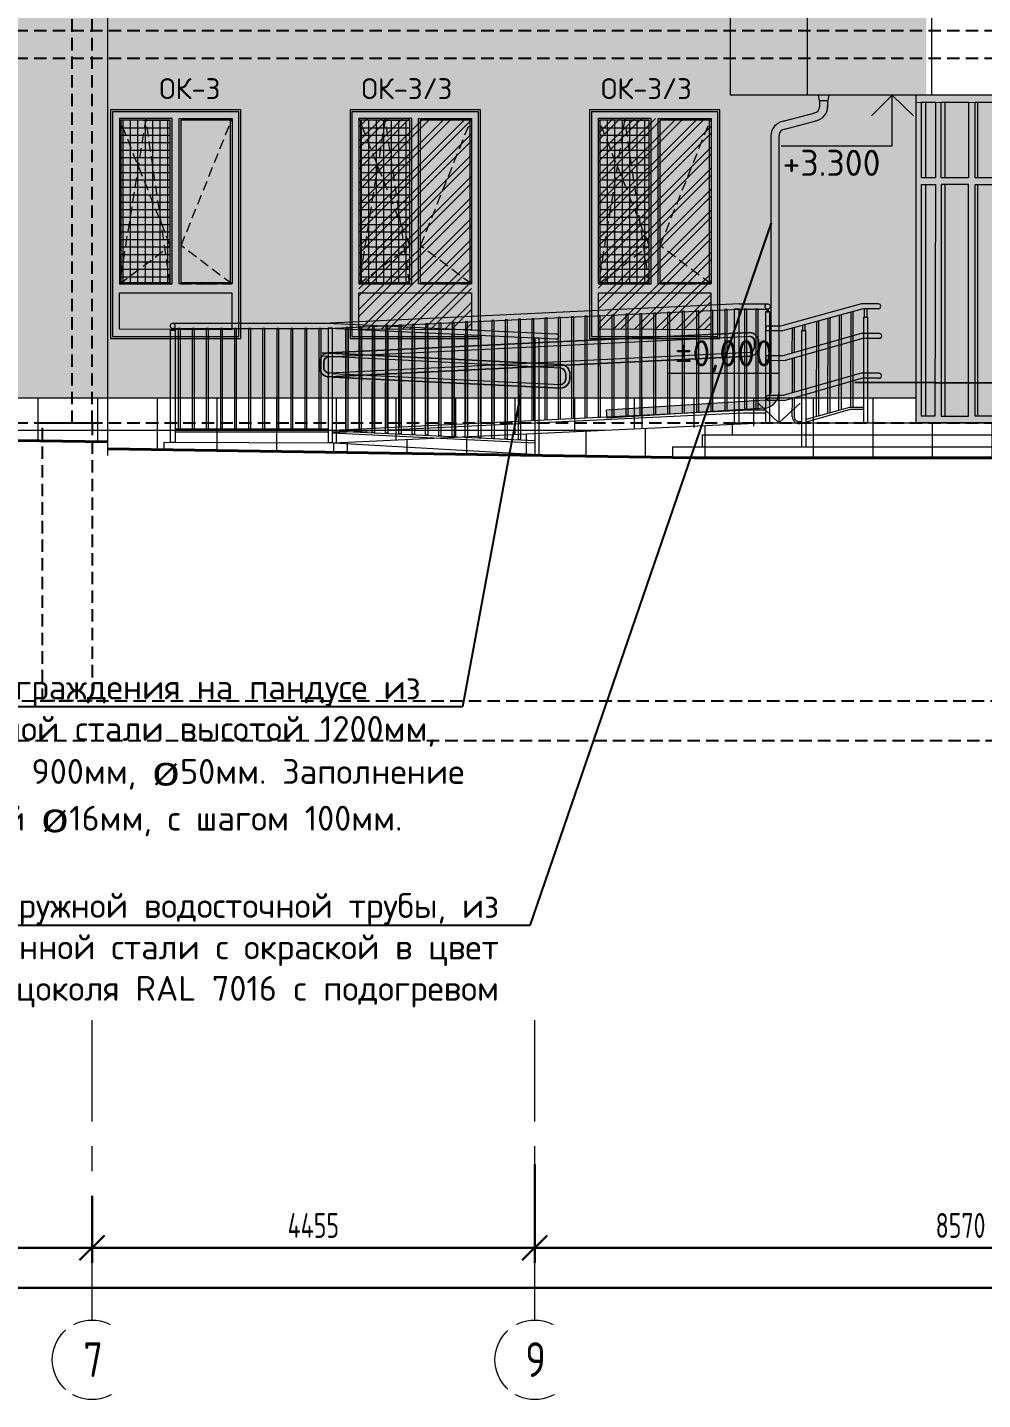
# Model space of a CAD drawing. Header units: millimetres. Extents: x -136099598 to 9192475, y 0 to 779331.
# Drawn here: x -329462 to -319851, y 278721 to 292534 of the extents above; entities that cross this region are included whole.
import ezdxf
from ezdxf import colors
from ezdxf.entities.mleader import LeaderData, LeaderLine
from ezdxf.math import Vec2, Vec3

# ---------------------------------------------------------------- set-up
doc = ezdxf.new("R2010")
doc.units = ezdxf.units.MM
doc.header["$MEASUREMENT"] = 0
for name, pattern in [('01_base$0$DASHED2', [0.375, 0.25, -0.125]), ('ADSK_Штриховая_ш2 п1', [3, 2, -1]), ('CENTER', [2, 1.25, -0.25, 0.25, -0.25])]:
    doc.linetypes.add(name, pattern=pattern)
doc.layers.get('0').update_dxf_attribs({"color": 250, "lineweight": 9})
doc.layers.get('Defpoints').update_dxf_attribs({"color": 8})
for name, color, linetype, lineweight, true_color in [('!!!_Фасад_RAL7016', 7, 'Continuous', 0, 0x383e42), ('!_Окно_00_Штрих_Стекло', 7, 'Continuous', 0, 0x737373), ('!_Фасад_Штрих_Син', 7, 'Continuous', 5, 0x86d5d5), ('RAL 000 80 00', 7, 'Continuous', 0, 0xb9b8b6), ('RAL 7016', 7, 'Continuous', 0, 0x383e42), ('RAL 90 10', 7, 'Continuous', 0, 0xf1ece1)]:
    doc.layers.add(name, color=color, linetype=linetype, lineweight=lineweight, true_color=true_color)
for name, color, linetype, lineweight in [('!_Цоколь', 7, 'Continuous', 0), ('АР-Выноски', 5, 'Continuous', 5), ('АР_Оси', 193, 'Continuous', 9), ('АР_Оси размеры', 164, 'Continuous', 9), ('АР_тонкая линия', 250, 'Continuous', 0), ('Водосточная система_Ном._пера__120', 7, 'Continuous', 5), ('Конструктив - Крыльца', 107, 'Continuous', 15), ('Подвал', 250, 'ADSK_Штриховая_ш2 п1', 30), ('СТЕНЫ кирпич ЛИДЕР', 250, 'Continuous', 15), ('Фасад_тонкие', 7, 'Continuous', 5), ('фасады', 7, 'Continuous', 9)]:
    doc.layers.add(name, color=color, linetype=linetype, lineweight=lineweight)
for name, color, linetype in [('PDF _0', 7, 'Continuous'), ('PDF _PDF _0', 7, 'Continuous'), ('PDF _Текст', 7, 'Continuous')]:
    doc.layers.add(name, color=color, linetype=linetype)
doc.styles.add('ICOCPEUR', font='isocpeur.ttf')
doc.styles.add('PDF ISOCPEUR', font='isocpeur.ttf')
doc.styles.add('ГОСТ 2.304', font='isocpeur.ttf', dxfattribs={"width": 0.7})
doc.dimstyles.new('СПДС', dxfattribs={"dimscale": 100, "dimtxt": 2.5, "dimasz": 2.5, "dimexe": 1.5, "dimexo": 0, "dimgap": 1, "dimtad": 1, "dimdec": 0, "dimrnd": 1, "dimtxsty": 'ГОСТ 2.304', "dimblk": 'OBLIQUE', "dimcen": 2.5, "dimdle": 1.5, "dimadec": 0, "dimazin": 2, "dimtfac": 0.75, "dimtdec": 0, "dimtmove": 1, "dimatfit": 3, "dimfxl": 1, "dimtolj": 1, "dimarcsym": 1})
pattern_1 = [(90, (541247.05, -120), (-600, 1e-13), []), (180, (541247.05, -120), (-2e-13, -600), [])]

# ---------------------------------------------------------------- blocks, each defined once
blk = doc.blocks.new('_Oblique')
at = {"color": 0, "linetype": 'ByBlock', "lineweight": -2}
blk.add_line((-0.5, -0.5), (0.5, 0.5), dxfattribs=at)
blk = doc.blocks.new('*D315')
at = {"layer": 'Defpoints', "color": 0, "ltscale": 100, "transparency": 16777216}
for p in [(-329577, 54971), (-325622, 54670), (-325622, 54147)]:
    blk.add_point(p, dxfattribs=at)
at = {"layer": 'АР_Оси размеры', "color": 0, "lineweight": -2, "ltscale": 100, "transparency": 16777216}
for p, q in [((-329577, 54971), (-329577, 53997)), ((-325622, 54670), (-325622, 53997)), ((-329727, 54147), (-325472, 54147))]:
    blk.add_line(p, q, dxfattribs=at)
at = {"layer": 'АР_Оси размеры', "color": 0, "lineweight": -2, "ltscale": 100, "transparency": 16777216, "xscale": 250, "yscale": 250, "zscale": 250, "rotation": 180}
blk.add_blockref('_Oblique', (-329577, 54147), dxfattribs=at)
at = {"layer": 'АР_Оси размеры', "color": 0, "lineweight": -2, "ltscale": 100, "transparency": 16777216, "xscale": 250, "yscale": 250, "zscale": 250}
blk.add_blockref('_Oblique', (-325622, 54147), dxfattribs=at)
at = {"layer": 'АР_Оси размеры', "color": 0, "ltscale": 100, "transparency": 16777216, "insert": (-327600, 54372), "char_height": 250, "attachment_point": 5, "style": 'ГОСТ 2.304'}
blk.add_mtext('\\A1;3955', dxfattribs=at)
blk = doc.blocks.new('*D316')
at = {"layer": 'Defpoints', "color": 0, "ltscale": 100, "transparency": 16777216}
for p in [(-321167, 54989), (-325622, 54670), (-321167, 54147)]:
    blk.add_point(p, dxfattribs=at)
at = {"layer": 'АР_Оси размеры', "color": 0, "lineweight": -2, "ltscale": 100, "transparency": 16777216}
for p, q in [((-321167, 54989), (-321167, 53997)), ((-325622, 54670), (-325622, 53997)), ((-325772, 54147), (-321017, 54147))]:
    blk.add_line(p, q, dxfattribs=at)
at = {"layer": 'АР_Оси размеры', "color": 0, "lineweight": -2, "ltscale": 100, "transparency": 16777216, "xscale": 250, "yscale": 250, "zscale": 250, "rotation": 180}
blk.add_blockref('_Oblique', (-325622, 54147), dxfattribs=at)
at = {"layer": 'АР_Оси размеры', "color": 0, "lineweight": -2, "ltscale": 100, "transparency": 16777216, "xscale": 250, "yscale": 250, "zscale": 250}
blk.add_blockref('_Oblique', (-321167, 54147), dxfattribs=at)
at = {"layer": 'АР_Оси размеры', "color": 0, "ltscale": 100, "transparency": 16777216, "insert": (-323395, 54372), "char_height": 250, "attachment_point": 5, "style": 'ГОСТ 2.304'}
blk.add_mtext('\\A1;4455', dxfattribs=at)
blk = doc.blocks.new('*D317')
at = {"layer": 'Defpoints', "color": 0, "ltscale": 100, "transparency": 16777216}
for p in [(-321167, 54989), (-312597, 54989), (-312597, 54147)]:
    blk.add_point(p, dxfattribs=at)
at = {"layer": 'АР_Оси размеры', "color": 0, "lineweight": -2, "ltscale": 100, "transparency": 16777216}
for p, q in [((-321167, 54989), (-321167, 53997)), ((-312597, 54989), (-312597, 53997)), ((-321317, 54147), (-312447, 54147))]:
    blk.add_line(p, q, dxfattribs=at)
at = {"layer": 'АР_Оси размеры', "color": 0, "lineweight": -2, "ltscale": 100, "transparency": 16777216, "xscale": 250, "yscale": 250, "zscale": 250, "rotation": 180}
blk.add_blockref('_Oblique', (-321167, 54147), dxfattribs=at)
at = {"layer": 'АР_Оси размеры', "color": 0, "lineweight": -2, "ltscale": 100, "transparency": 16777216, "xscale": 250, "yscale": 250, "zscale": 250}
blk.add_blockref('_Oblique', (-312597, 54147), dxfattribs=at)
at = {"layer": 'АР_Оси размеры', "color": 0, "ltscale": 100, "transparency": 16777216, "insert": (-316882, 54372), "char_height": 250, "attachment_point": 5, "style": 'ГОСТ 2.304'}
blk.add_mtext('\\A1;8570', dxfattribs=at)
blk = doc.blocks.new('*D324')
at = {"layer": 'Defpoints', "color": 0, "ltscale": 100, "transparency": 16777216}
for p in [(-278327, 53745), (-346742, 53419), (-278327, 53419)]:
    blk.add_point(p, dxfattribs=at)
at = {"layer": 'АР_Оси размеры', "color": 0, "lineweight": -2, "ltscale": 100, "transparency": 16777216}
for p, q in [((-346742, 53419), (-346742, 53895)), ((-278327, 53419), (-278327, 53895)), ((-346892, 53745), (-278177, 53745))]:
    blk.add_line(p, q, dxfattribs=at)
at = {"layer": 'АР_Оси размеры', "color": 0, "lineweight": -2, "ltscale": 100, "transparency": 16777216, "xscale": 250, "yscale": 250, "zscale": 250, "rotation": 180}
blk.add_blockref('_Oblique', (-346742, 53745), dxfattribs=at)
at = {"layer": 'АР_Оси размеры', "color": 0, "lineweight": -2, "ltscale": 100, "transparency": 16777216, "xscale": 250, "yscale": 250, "zscale": 250}
blk.add_blockref('_Oblique', (-278327, 53745), dxfattribs=at)
at = {"layer": 'АР_Оси размеры', "color": 0, "ltscale": 100, "transparency": 16777216, "insert": (-312535, 53970), "char_height": 250, "attachment_point": 5, "style": 'ГОСТ 2.304'}
blk.add_mtext('\\A1;68415', dxfattribs=at)
blk = doc.blocks.new('A$C291afce0')
at = {"layer": 'PDF _0', "lineweight": 0}
blk.add_lwpolyline([(-6792, 578), (6807, 578), (6807, -622), (-6792, -622)], close=True, dxfattribs=at)
blk.add_lwpolyline([(-6792, -622), (-6792, 578)], dxfattribs=at)
blk = doc.blocks.new('A$Cb9b29b39')
at = {"layer": '!_Окно_00_Штрих_Стекло'}
h = blk.add_hatch(color=256, dxfattribs=at)
h.dxf.hatch_style = 1
h.set_gradient(color1=(70, 92, 124), color2=(219, 225, 235), name='CURVED')
h.paths.add_polyline_path([(105, 2196), (601, 2196), (601, 564), (105, 564)])
h.paths.add_polyline_path([(1208, 2196), (707, 2195), (707, 563), (1208, 564)])
h.paths.add_polyline_path([(90, 460), (1222, 458), (1221, 89), (90, 91)])
at = {"layer": 'PDF _PDF _0', "lineweight": 0, "true_color": 0x636466}
h = blk.add_hatch(dxfattribs=at)
h.set_pattern_fill('ANSI37', color=251, scale=600, angle=135)
h.paths.add_polyline_path([(601, 564), (601, 2197), (105, 2196), (105, 563)])
at = {"layer": 'RAL 7016'}
h = blk.add_hatch(color=256, dxfattribs=at)
h.dxf.hatch_style = 1
h.paths.add_polyline_path([(1312, 2301), (0, 2301), (0, 0), (1312, 0)])
h.paths.add_polyline_path([(707, 2196), (1207, 2196), (1208, 564), (707, 563)], flags=16)
h.paths.add_polyline_path([(601, 2196), (601, 564), (105, 564), (105, 2196)], flags=16)
h.paths.add_polyline_path([(1222, 458), (1222, 89), (90, 91), (90, 460)], flags=16)
at = {"layer": 'PDF _0', "linetype": 'ADSK_Штриховая_ш2 п1', "lineweight": 0, "ltscale": 50}
for points in [[(601, 548), (355, 2213), (89, 548), (601, 935), (89, 2213)], [(711, 548), (969, 548), (1223, 548), (711, 935), (1223, 2213)]]:
    blk.add_lwpolyline(points, dxfattribs=at)
at = {"layer": 'PDF _PDF _0', "lineweight": 0}
for points in [[(0, 0), (1312, 0), (1312, 2301), (0, 2301)], [(20, 18), (1292, 18), (1292, 2281), (20, 2281)], [(89, 548), (621, 548), (621, 2213), (89, 2213)], [(1223, 548), (691, 548), (691, 2213), (1223, 2213)], [(105, 563), (601, 564), (601, 2197), (105, 2196)], [(707, 563), (1208, 564), (1208, 2197), (707, 2196)], [(1222, 88), (90, 92), (90, 459), (1222, 459)]]:
    blk.add_lwpolyline(points, close=True, dxfattribs=at)
at = {"layer": 'PDF _Текст', "lineweight": 0, "insert": (490, 2409), "char_height": 210, "attachment_point": 7, "style": 'PDF ISOCPEUR'}
blk.add_mtext('ОК-3', dxfattribs=at)
blk = doc.blocks.new('A$C26549499')
at = {"layer": '!_Окно_00_Штрих_Стекло'}
h = blk.add_hatch(color=256, dxfattribs=at)
h.dxf.hatch_style = 1
h.set_gradient(color1=(70, 92, 124), color2=(219, 225, 235), name='CURVED')
h.paths.add_polyline_path([(9772, 67), (9780, 3228), (103, 3228), (98, 67)])
at = {"layer": 'RAL 7016', "ltscale": 100, "transparency": 33554687}
h = blk.add_hatch(color=256, dxfattribs=at)
h.dxf.hatch_style = 1
h.paths.add_polyline_path([(0, 3300), (9871, 3300), (9871, 0), (0, 0)])
h.paths.add_polyline_path([(96, 3226), (98, 68), (9773, 68), (9771, 3226)], flags=16)
h = blk.add_hatch(color=256, dxfattribs=at)
h.dxf.hatch_style = 1
h.paths.add_polyline_path([(294, 59), (294, 3228), (194, 3228), (194, 59)])
h = blk.add_hatch(color=256, dxfattribs=at)
h.dxf.hatch_style = 1
h.paths.add_polyline_path([(622, 58), (622, 3228), (529, 3228), (529, 58)])
h = blk.add_hatch(color=256, dxfattribs=at)
h.dxf.hatch_style = 1
h.paths.add_polyline_path([(9818, 2467), (53, 2468), (53, 2398), (9818, 2398)])
at = {"ltscale": 150}
blk.add_lwpolyline([(-2, 3228), (9871, 3225), (9871, 3300), (-4, 3300)], close=True, dxfattribs=at)
at = {"layer": 'PDF _0', "lineweight": 0}
for points in [[(0, 0), (0, 3225)], [(98, 2468), (98, 3225)], [(294, 2468), (294, 3227)], [(622, 2468), (622, 3225)], [(98, 68), (98, 2398)], [(294, 68), (294, 2398)], [(622, 68), (622, 2398)], [(9871, 0), (0, 0)]]:
    blk.add_lwpolyline(points, dxfattribs=at)
for points in [[(53, 3227), (194, 3227), (194, 2468), (53, 2468)], [(254, 3227), (529, 3227), (529, 2468), (254, 2468)], [(595, 3227), (1120, 3227), (1120, 2468), (595, 2468)], [(53, 2398), (194, 2398), (190, 68), (53, 68)], [(529, 2398), (254, 2398), (254, 68), (529, 68)], [(595, 2398), (1120, 2398), (1120, 68), (595, 68)]]:
    blk.add_lwpolyline(points, close=True, dxfattribs=at)
at = {"layer": 'PDF _0', "color": 251, "lineweight": 0, "true_color": 0x626366, "transparency": 33554559}
blk.add_solid([(2605, 0), (2605, 0), (0, 0)], dxfattribs=at)
blk = doc.blocks.new('A$C0f0e8ce5')
at = {"ltscale": 150}
blk.add_line((0, 1169), (41, 1169), dxfattribs=at)
for centre, radius, start, end in [((-24, 303), 69.5, 181.6301, 290.3445), ((-22, 306), 53.3, 183.6362, 294.9608)]:
    blk.add_arc(centre, radius, start, end, dxfattribs=at)
at = {"layer": 'PDF _0', "lineweight": 0}
for p, q in [((633, 1302), (633, 1389)), ((655, 1389), (655, 1302)), ((11, 1169), (11, 1221)), ((33, 1228), (33, 1169))]:
    blk.add_line(p, q, dxfattribs=at)
for points in [[(773, 1389), (618, 1389), (-194, 1166), (-341, 1166)], [(772, 1438), (601, 1438), (-212, 1215), (-338, 1215)], [(149, 302), (153, 1259)], [(170, 1264), (170, 308)], [(264, 336), (268, 1293)], [(285, 1298), (285, 342)], [(376, 365), (380, 1323)], [(397, 1327), (397, 371)], [(496, 398), (500, 1356)], [(516, 1360), (516, 404)], [(667, 240), (667, 1302), (623, 1302), (623, 240)], [(782, 1139), (600, 1139), (-188, 916), (-341, 915)], [(-94, 942), (-93, 1192)], [(-76, 1197), (-76, 947)], [(0, 1169), (0, 0), (44, 0), (41, 1169)], [(782, 1090), (615, 1090), (-165, 867), (-341, 866)], [(-93, 540), (-93, 887)], [(-76, 892), (-76, 545)], [(781, 739), (599, 739), (-190, 515), (-340, 514)], [(781, 690), (614, 690), (-167, 466), (-340, 465)], [(-183, 466), (-183, 466)], [(-94, 301), (-93, 486)], [(-76, 491), (-76, 302)], [(623, 395), (481, 395), (44, 274)], [(623, 373), (489, 373), (44, 248)]]:
    blk.add_lwpolyline(points, dxfattribs=at)
for centre, start, end in [((772, 1414), 270.0009, 89.9991), ((-338, 1191), 90.0009, 269.9991), ((782, 1115), 270.0009, 89.9991), ((-338, 891), 90.0009, 269.9991), ((781, 714), 270.0009, 89.9991), ((-338, 490), 90.0009, 269.9991)]:
    blk.add_arc(centre, 24.4, start, end, dxfattribs=at)
blk = doc.blocks.new('A$C4fb3ac88')
at = {"ltscale": 150}
blk.add_blockref('A$C0f0e8ce5', (-6085, 0), dxfattribs=at)
blk = doc.blocks.new('A$C777aa351')
at = {"ltscale": 150}
for p, q in [((1535, 2227), (1819, 2227)), ((1530, 2175), (1817, 2175)), ((-4177, 1980), (-2609, 1980)), ((-4169, 2032), (-2583, 2032)), ((1572, 1159), (1791, 1159)), ((1572, 1130), (1791, 1130)), ((-4146, 969), (-2606, 969)), ((-4146, 940), (-2606, 940))]:
    blk.add_line(p, q, dxfattribs=at)
for points in [[(1637, 1940), (-2600, 1735), (1637, 1940)], [(-263, 1617), (-2666, 1735), (-263, 1617), (-263, 1617)], [(1637, 1701), (-2596, 1492), (1637, 1701), (1637, 1701)], [(-269, 1379), (-2561, 1490), (-269, 1379)]]:
    blk.add_lwpolyline(points, close=True, dxfattribs=at)
for points in [[(-2600, 1695), (1644, 1902)], [(-263, 1581), (-2666, 1699)], [(1637, 1737), (-2592, 1530)], [(-2561, 1527), (-267, 1416)]]:
    blk.add_lwpolyline(points, dxfattribs=at)
blk.add_arc((-311, 1898), 25.8, 266.2509, 87.983, dxfattribs=at)
at = {"layer": 'PDF _0', "lineweight": 0}
for points in [[(1840, 1026), (1840, 2147), (1796, 2147), (1796, 1026)], [(1827, 2175), (1826, 2175), (1808, 2175), (1809, 2147), (1827, 2147)], [(-4190, 830), (-4190, 1961), (-4146, 1961), (-4146, 830)], [(-2561, 830), (-2561, 1981), (-2606, 1981), (-2606, 830)], [(-2561, 830), (-2561, 1981), (-2606, 1981), (-2606, 830)], [(-481, 710), (-481, 1882), (-525, 1882), (-525, 710)]]:
    blk.add_lwpolyline(points, close=True, dxfattribs=at)
for points in [[(-4190, 1925), (-4190, 1961), (-4177, 1961)], [(-4177, 1961), (-4177, 1981)], [(-4158, 1961), (-4158, 1982)], [(-4158, 1961), (-4146, 1961), (-4146, 1925)], [(-4190, 1926), (-4190, 1926)]]:
    blk.add_lwpolyline(points, dxfattribs=at)
blk.add_circle((1818, 2201), 26.1, dxfattribs=at)
blk.add_arc((-4169, 2006), 26.1, 293.1169, 251.3942, dxfattribs=at)
at = {"layer": 'Конструктив - Крыльца', "color": 18, "lineweight": 0, "true_color": 0x000000}
for points in [[(1535, 2227), (-2582, 2032)], [(-2609, 1980), (1523, 2175)], [(-668, 1048), (-668, 2073), (-690, 2072), (-690, 1047)], [(-534, 1054), (-534, 2079), (-556, 2078), (-556, 1053)], [(-401, 1061), (-401, 2085), (-423, 2084), (-423, 1060)], [(-267, 1067), (-267, 2091), (-289, 2090), (-290, 1066)], [(-134, 1074), (-134, 2097), (-156, 2096), (-156, 1073)], [(0, 1081), (0, 2104), (-22, 2103), (-22, 1079)], [(274, 1094), (274, 2116), (251, 2115), (251, 1093)], [(413, 1101), (413, 2123), (390, 2122), (391, 1100)], [(552, 1108), (552, 2128), (530, 2127), (530, 1107)], [(691, 1114), (691, 2135), (669, 2134), (669, 1113)], [(833, 1121), (833, 2142), (811, 2141), (811, 1120)], [(980, 1129), (980, 2150), (958, 2149), (958, 1128)], [(1125, 1136), (1125, 2157), (1103, 2155), (1103, 1135)], [(1267, 1143), (1267, 2163), (1245, 2162), (1245, 1142)], [(1409, 1151), (1409, 2170), (1387, 2169), (1386, 1150)], [(1530, 1027), (1530, 2175), (1482, 2175), (1482, 1026)], [(1607, 1157), (1607, 2175), (1585, 2175), (1585, 1155)], [(1723, 1157), (1723, 2175), (1700, 2175), (1700, 1156)], [(-4092, 969), (-4092, 1980), (-4114, 1980), (-4114, 967)], [(-3950, 969), (-3950, 1980), (-3972, 1980), (-3972, 968)], [(-3809, 969), (-3809, 1980), (-3831, 1980), (-3831, 968)], [(-3667, 969), (-3667, 1980), (-3689, 1980), (-3689, 968)], [(-3526, 969), (-3526, 1980), (-3548, 1980), (-3548, 968)], [(-3384, 969), (-3384, 1980), (-3406, 1980), (-3406, 968)], [(-3243, 969), (-3243, 1980), (-3265, 1980), (-3265, 968)], [(-3101, 969), (-3101, 1980), (-3123, 1980), (-3123, 968)], [(-2960, 969), (-2960, 1980), (-2982, 1980), (-2982, 968)], [(-2818, 969), (-2818, 1980), (-2840, 1980), (-2840, 968)], [(-2676, 970), (-2676, 1980), (-2699, 1980), (-2699, 969)], [(-2614, 2032), (-310, 1924)], [(-312, 1872), (-2587, 1980)], [(-2405, 1969), (-2406, 943), (-2428, 944), (-2427, 1970)], [(-2405, 963), (-2405, 1990), (-2427, 1988), (-2427, 962)], [(-2271, 970), (-2272, 1996), (-2294, 1995), (-2293, 968)], [(-2271, 1963), (-2272, 936), (-2294, 937), (-2294, 1964)], [(-2138, 1956), (-2138, 930), (-2161, 931), (-2160, 1957)], [(-2137, 976), (-2138, 2002), (-2160, 2001), (-2160, 975)], [(-2004, 1950), (-2005, 924), (-2027, 925), (-2026, 1951)], [(-2004, 982), (-2004, 2009), (-2026, 2008), (-2026, 981)], [(-1870, 989), (-1871, 2015), (-1893, 2014), (-1892, 988)], [(-1871, 1944), (-1871, 917), (-1893, 918), (-1893, 1945)], [(-1737, 1937), (-1737, 911), (-1760, 912), (-1759, 1938)], [(-1736, 995), (-1737, 2021), (-1759, 2020), (-1759, 994)], [(-1603, 1002), (-1603, 2027), (-1625, 2026), (-1625, 1001)], [(-1469, 1008), (-1469, 2034), (-1491, 2033), (-1492, 1007)], [(-1336, 1015), (-1336, 2041), (-1358, 2040), (-1358, 1014)], [(-1202, 1021), (-1202, 2048), (-1224, 2047), (-1225, 1020)], [(-1069, 1028), (-1069, 2053), (-1091, 2052), (-1091, 1027)], [(-935, 1035), (-935, 2059), (-957, 2058), (-957, 1033)], [(-801, 1041), (-801, 2066), (-824, 2065), (-824, 1040)], [(-1603, 1931), (-1603, 905), (-1626, 906), (-1626, 1932)], [(-1470, 1924), (-1470, 898), (-1492, 899), (-1492, 1925)], [(-1336, 1917), (-1336, 891), (-1358, 892), (-1358, 1919)], [(-1203, 1911), (-1203, 885), (-1225, 886), (-1225, 1912)], [(-1069, 1904), (-1069, 879), (-1092, 880), (-1092, 1905)], [(-936, 1898), (-935, 873), (-958, 874), (-958, 1899)], [(-802, 1891), (-802, 866), (-824, 867), (-824, 1892)], [(-668, 1885), (-668, 859), (-690, 861), (-690, 1886)], [(-2558, 954), (1568, 1158)], [(-2558, 932), (1572, 1130)], [(-2566, 950), (-525, 852)], [(-2566, 928), (-525, 828)]]:
    blk.add_lwpolyline(points, dxfattribs=at)
for points in [[(112, 1087), (134, 1087), (133, 2111), (111, 2110)], [(1686, 1797), (1686, 1850)], [(1726, 1793), (1726, 1853)], [(-2690, 1585), (-2690, 1644)], [(-2649, 1586), (-2649, 1643)], [(-214, 1509), (-214, 1466)], [(-174, 1514), (-174, 1464)]]:
    blk.add_lwpolyline(points, close=True, dxfattribs=at)
for points in [[(1726, 1845, 0.390224), (1637, 1940, -0.390224)], [(1686, 1848, 0.391491), (1637, 1901, -0.391491)], [(1637, 1737, 0.358725), (1686, 1797, -0.358725)], [(-2690, 1639, -0.390224), (-2600, 1735, 0.390224)], [(-2649, 1643, -0.391491), (-2600, 1695, 0.391491)], [(1637, 1701, 0.412999), (1726, 1795, -0.412999)], [(-2594, 1493, -0.450265), (-2690, 1591, 0.450265)], [(-2589, 1530, -0.428125), (-2649, 1586, 0.428125)], [(-263, 1617, -0.429278), (-174, 1518, 0.429278)], [(-263, 1581, -0.39093), (-214, 1513, 0.39093)], [(-174, 1473, -0.418964), (-269, 1379, 0.418964)], [(-214, 1469, -0.423509), (-269, 1416, 0.423509)]]:
    blk.add_lwpolyline(points, format="xyb", close=True, dxfattribs=at)
blk = doc.blocks.new('A$C26a363a3')
at = {"layer": '!!!_Фасад_RAL7016'}
h = blk.add_hatch(color=256, dxfattribs=at)
h.dxf.hatch_style = 1
h.paths.add_polyline_path([(-80, -1059, -0.347969), (-138, -1138), (-1733, -1240), (-1728, -1320), (-132, -1218, 0.373006), (0, -1060), (0, 1514, -0.365706), (62, 1592), (399, 1681, 0.322054), (491, 1817), (491, 1879), (411, 1879), (411, 1814, -0.333985), (367, 1755), (46, 1670, 0.33944), (-80, 1524)])
h.paths.add_polyline_path([(397, 1934), (406, 1879), (497, 1879), (506, 1934)])
at = {"ltscale": 150}
for p, q in [((46, 1670), (367, 1755)), ((62, 1592), (399, 1681)), ((-138, -1138), (-1733, -1240)), ((-132, -1218), (-1728, -1320))]:
    blk.add_line(p, q, dxfattribs=at)
at = {"color": 18, "ltscale": 150, "true_color": 0x000000}
blk.add_line((-1728, -1320), (-1733, -1240), dxfattribs=at)
blk.add_lwpolyline([(406, 1879), (497, 1879), (506, 1934), (397, 1934)], close=True, dxfattribs=at)
for centre, radius, start, end in [((350, 1814), 60.8, 277.3843, 2.2652), ((350, 1814), 141, 277.3843, 2.2652), ((78, 1515), 159, 101.4454, 176.4425), ((77, 1516), 77, 101.046, 178.6009), ((-159, -1062), 78.7, 285.1785, 358.0918), ((-157, -1063), 157, 279.1674, 359.0071)]:
    blk.add_arc(centre, radius, start, end, dxfattribs=at)
at = {"layer": 'Водосточная система_Ном._пера__120', "color": 7, "linetype": 'Continuous', "lineweight": 5}
for p, q in [((411, 1879), (411, 1814)), ((491, 1879), (491, 1810)), ((-80, 1524), (-80, -1065)), ((0, 1518), (0, -1065))]:
    blk.add_line(p, q, dxfattribs=at)
blk = doc.blocks.new('A$C2df8baa9')
at = {"layer": '!_Окно_00_Штрих_Стекло'}
h = blk.add_hatch(color=256, dxfattribs=at)
h.dxf.hatch_style = 1
h.set_gradient(color1=(70, 92, 124), color2=(219, 225, 235), name='CURVED')
h.paths.add_polyline_path([(105, 2196), (601, 2196), (601, 564), (105, 564)])
h.paths.add_polyline_path([(1208, 2196), (707, 2195), (707, 563), (1208, 564)])
h.paths.add_polyline_path([(90, 460), (1222, 458), (1221, 89), (90, 91)])
at = {"layer": 'PDF _PDF _0', "lineweight": 0, "true_color": 0x636466}
h = blk.add_hatch(dxfattribs=at)
h.set_pattern_fill('ANSI32', color=251, scale=400)
h.set_pattern_definition([(45, (322871.06, -274280.33), (-106.066017, 106.066017), []), (45, (322941.77, -274280.33), (-106.066017, 106.066017), [])])
h.paths.add_polyline_path([(1222, 90), (1223, 2214), (89, 2213), (87, 89)])
h = blk.add_hatch(dxfattribs=at)
h.set_pattern_fill('ANSI37', color=251, scale=600, angle=135)
h.paths.add_polyline_path([(601, 564), (601, 2197), (105, 2196), (105, 563)])
at = {"layer": 'RAL 7016'}
h = blk.add_hatch(color=256, dxfattribs=at)
h.dxf.hatch_style = 1
h.paths.add_polyline_path([(1312, 2301), (0, 2301), (0, 0), (1312, 0)])
h.paths.add_polyline_path([(707, 2196), (1207, 2196), (1208, 564), (707, 563)], flags=16)
h.paths.add_polyline_path([(601, 2196), (601, 564), (105, 564), (105, 2196)], flags=16)
h.paths.add_polyline_path([(1222, 458), (1222, 89), (90, 91), (90, 460)], flags=16)
at = {"layer": 'PDF _0', "linetype": 'ADSK_Штриховая_ш2 п1', "lineweight": 0, "ltscale": 50}
for points in [[(601, 548), (355, 2213), (89, 548), (601, 935), (89, 2213)], [(711, 548), (969, 548), (1223, 548), (711, 935), (1223, 2213)]]:
    blk.add_lwpolyline(points, dxfattribs=at)
at = {"layer": 'PDF _PDF _0', "lineweight": 0}
for points in [[(0, 0), (1312, 0), (1312, 2301), (0, 2301)], [(20, 18), (1292, 18), (1292, 2281), (20, 2281)], [(89, 548), (621, 548), (621, 2213), (89, 2213)], [(1223, 548), (691, 548), (691, 2213), (1223, 2213)], [(105, 563), (601, 564), (601, 2197), (105, 2196)], [(707, 563), (1208, 564), (1208, 2197), (707, 2196)], [(1222, 88), (90, 92), (90, 459), (1222, 459)]]:
    blk.add_lwpolyline(points, close=True, dxfattribs=at)
at = {"layer": 'PDF _Текст', "lineweight": 0, "insert": (115, 2409), "char_height": 210, "attachment_point": 7, "style": 'PDF ISOCPEUR'}
blk.add_mtext('ОК-3/3', dxfattribs=at)
blk = doc.blocks.new('A$C5e61dfaa')
at = {"layer": 'АР_Оси размеры', "ltscale": 100}
for base, p1, p2, picture, middle in [((21120, 727.7), (17165, 1551.5), (21120, 1250.7), '*D315', (19142.5, 952.7)), ((25575, 727.7), (21120, 1250.7), (25575, 1569.4), '*D316', (23347.5, 952.7)), ((34145, 727.7), (25575, 1569.4), (34145, 1569.4), '*D317', (29860, 952.7)), ((68415, 325.6), (0, 0), (68415, 0), '*D324', (34207.5, 550.6))]:
    dim = blk.add_linear_dim(base=base, p1=p1, p2=p2, dimstyle='СПДС', dxfattribs=at)
    dim.commit()
    dim.dimension.update_dxf_attribs({"geometry": picture, "text_midpoint": middle, "insert": (346742, -53419.4)})

msp = doc.modelspace()

# ---------------------------------------------------------------- hatches: boundary and pattern name
at = {"layer": '!_Фасад_Штрих_Син', "ltscale": 10, "true_color": 0x383e42}
h = msp.add_hatch(dxfattribs=at)
h.set_pattern_fill('GRATE', color=250, scale=40000, angle=90)
h.set_pattern_definition([(90, (198387, 4000), (-1250, 8e-14), []), (180, (198387, 4000), (-6e-13, -5000), [])])
h.paths.add_polyline_path([(-308786.9, 293053.6), (-322386.2, 293053.5), (-322385.8, 291853.5), (-308786.4, 291853.5)])
at = {"layer": '!_Цоколь', "lineweight": 0, "ltscale": 5, "true_color": 0x636466}
h = msp.add_hatch(dxfattribs=at)
h.set_pattern_fill('ANSI37', color=251, scale=4800, angle=45)
h.set_pattern_definition(pattern_1)
h.paths.add_polyline_path([(-333846.6, 288433.1), (-328651.3, 288362.5), (-328652, 288804.9), (-333846.8, 288804.9)])
h = msp.add_hatch(dxfattribs=at)
h.set_pattern_fill('ANSI37', color=251, scale=4800, angle=45)
h.set_pattern_definition(pattern_1)
h.paths.add_polyline_path([(-323279.2, 288804.9), (-328652, 288804.9), (-328652, 288291.7), (-328086.1, 288283.1), (-328084.7, 288358.9), (-326382.4, 288354.1), (-323276.4, 288497.7), (-323276.4, 288544.1)])
at = {"layer": '!_Цоколь', "lineweight": 0, "ltscale": 5, "true_color": 0xf1ece1}
h = msp.add_hatch(dxfattribs=at)
h.set_pattern_fill('ANSI37', color=254, scale=4800, angle=45)
h.set_pattern_definition(pattern_1)
h.paths.add_polyline_path([(-320521.3, 288804.9), (-323279.2, 288804.9), (-323276, 288497.8), (-320521.7, 288553.6)])
h = msp.add_hatch(dxfattribs=at)
h.set_pattern_fill('ANSI37', color=254, scale=4800, angle=45)
h.set_pattern_definition([(90, (528758.5, 55.3), (-600, 1e-13), []), (180, (528758.5, 55.3), (-2e-13, -600), [])])
h.paths.add_polyline_path([(-322069.7, 288553.6), (-326382.4, 288354.1), (-326382.4, 288257), (-322070, 288201.1)])
h = msp.add_hatch(dxfattribs=at)
h.set_pattern_fill('ANSI37', color=254, scale=4800, angle=45)
h.set_pattern_definition([(90, (541247.05, -43.14), (-600, 1e-13), []), (180, (541247.05, -43.14), (-2e-13, -600), [])])
h.paths.add_polyline_path([(-307903.2, 288553.5), (-322069.7, 288553.6), (-322073.5, 288201.1), (-307903.2, 288196.7)])
h = msp.add_hatch(dxfattribs=at)
h.set_pattern_fill('ANSI37', color=254, scale=4800, angle=45)
h.set_pattern_definition([(90, (524445.9, 111.2), (-600, 1e-13), []), (180, (524445.9, 111.2), (-2e-13, -600), [])])
h.paths.add_polyline_path([(-326383, 288354.1), (-328084.7, 288358.9), (-328085.1, 288283.1), (-326382.6, 288257)])
at = {"layer": 'RAL 000 80 00'}
h = msp.add_hatch(color=256, dxfattribs=at)
h.dxf.hatch_style = 1
h.paths.add_polyline_path([(-328651.9, 308453.6), (-336772, 308453.6), (-336772, 288804.9), (-328652.1, 288804.9)])
at = {"layer": 'RAL 90 10', "ltscale": 100, "transparency": 33554687}
h = msp.add_hatch(color=256, dxfattribs=at)
h.dxf.hatch_style = 1
h.paths.add_polyline_path([(-320416.1, 308453.3), (-328614.5, 308453.9), (-328652, 288804.9), (-320519.4, 288804.9), (-320524.3, 291853.6), (-320416.1, 291853.9)])

# ---------------------------------------------------------------- linework, layer by layer
at = {"color": 18, "ltscale": 150, "true_color": 0x000000}
msp.add_line((-323276.4, 288497.7), (-323276.4, 288804.9), dxfattribs=at)
at = {"ltscale": 150}
for p, q in [((-326382.4, 288354.1), (-324265.6, 288231.8)), ((-322970, 288313.7), (-322970, 288201.4))]:
    msp.add_line(p, q, dxfattribs=at)
at = {"layer": 'Defpoints', "color": 2, "linetype": '01_base$0$DASHED2', "ltscale": 500}
for p, q in [((-329012, 288553.6), (-329012, 308453.6)), ((-328812, 288553.6), (-328812, 308453.6)), ((-349832, 292503.6), (-281617, 292503.6)), ((-349832, 292223.6), (-281617, 292223.6)), ((-349832, 288553.6), (-281617, 288553.6))]:
    msp.add_line(p, q, dxfattribs=at)
msp.add_lwpolyline([(-329312, 288553.6), (-328812, 288553.6), (-328812, 285753.6), (-329312, 285753.6)], close=True, dxfattribs=at)
at = {"layer": 'Defpoints', "color": 2, "linetype": '01_base$0$DASHED2', "ltscale": 500, "elevation": 1.9}
msp.add_lwpolyline([(-350145.2, 285753.6), (-281257, 285753.6), (-281257, 285353.6), (-350145.2, 285353.6)], close=True, dxfattribs=at)
at = {"layer": 'АР_Оси', "color": 6, "linetype": 'CENTER', "ltscale": 1000}
for p, q in [((-328812, 279520.6), (-328812, 282541.2)), ((-324357, 279520.6), (-324357, 282541.2))]:
    msp.add_line(p, q, dxfattribs=at)
at = {"layer": 'АР_Оси', "color": 6, "ltscale": 0.5}
for centre in [(-328812, 279120.6), (-324357, 279120.6)]:
    msp.add_circle(centre, 400, dxfattribs=at)
at = {"layer": 'АР_тонкая линия', "color": 3, "lineweight": 40, "ltscale": 100}
for p, q in [((-336932, 288475.1), (-328652, 288362.5)), ((-328652, 288291.7), (-322748.7, 288201.4)), ((-322748.6, 288201.4), (-308233.2, 288194.6))]:
    msp.add_line(p, q, dxfattribs=at)
at = {"layer": 'СТЕНЫ кирпич ЛИДЕР', "ltscale": 100}
for p, q in [((-328652, 288223.6), (-328652, 308453.6)), ((-333846.5, 288804.9), (-328652, 288804.9)), ((-328652, 288804.9), (-320519.4, 288804.9)), ((-326382.4, 288354.1), (-322069.7, 288553.5)), ((-322671.2, 288433.1), (-308289.1, 288432.8)), ((-322671.2, 288433.1), (-322671.2, 288313.7)), ((-322368.8, 288553.6), (-308587.2, 288553)), ((-322368.8, 288553.2), (-322368.8, 288433)), ((-322970, 288313.7), (-307991.5, 288313.7))]:
    msp.add_line(p, q, dxfattribs=at)
at = {"layer": 'Фасад_тонкие', "lineweight": 0}
for points in [[(-321875.9, 291343.6), (-320760.1, 291343.6), (-320760.1, 291853.6), (-320546.8, 291644.6), (-320760.1, 291853.6), (-320969.1, 291644.6)], [(-323015.1, 289053.4), (-321899.4, 289053.4), (-321899.4, 288553.5), (-321686.1, 288752.4), (-321899.4, 288553.5), (-322108.4, 288752.4)]]:
    msp.add_lwpolyline(points, dxfattribs=at)
at = {"layer": 'фасады', "ltscale": 150}
msp.add_lwpolyline([(-328084.7, 288358.9), (-326382.4, 288354.1), (-326382.6, 288257), (-328085.9, 288283.1)], close=True, dxfattribs=at)

# ---------------------------------------------------------------- block references
at = {"color": 18, "ltscale": 150, "true_color": 0x000000}
for name, p in [('A$C2df8baa9', (-326216.1, 289403.6)), ('A$C2df8baa9', (-323806.1, 289403.6)), ('A$C26a363a3', (-321901.5, 289919.9))]:
    msp.add_blockref(name, p, dxfattribs=at)
at = {"ltscale": 150}
for name, p in [('A$C26549499', (-320519.4, 288553.6)), ('A$C777aa351', (-323830.9, 287524.4)), ('A$C4fb3ac88', (-315586.2, 288313.4))]:
    msp.add_blockref(name, p, dxfattribs=at)
at = {"layer": 'Подвал', "ltscale": 150}
for name, p in [('A$C291afce0', (-315593.5, 292475.3)), ('A$Cb9b29b39', (-328626.1, 289403.6))]:
    msp.add_blockref(name, p, dxfattribs=at)

# ---------------------------------------------------------------- texts
at = {"layer": 'PDF _0', "color": 18, "lineweight": 0, "true_color": 0x000000, "char_height": 262.49, "style": 'PDF ISOCPEUR'}
for s, insert, attachment_point in [('+3.300', (-320877.5, 291302.6), 3), ('%%P0,000', (-321960.6, 289061.9), 9)]:
    msp.add_mtext(s, dxfattribs=dict(at, insert=insert, attachment_point=attachment_point))

# ---------------------------------------------------------------- leaders
at = {"layer": 'АР-Выноски'}
ml = msp.add_multileader_mtext('Standard', dxfattribs=at)
ml.set_content('\\A1;Устройство наружной водосточной трубы, из оцинкованной стали с окраской в цвет цоколя RAL 7016 c подогревом', color=256, style='ICOCPEUR')
ml.set_leader_properties()
ml.build(insert=Vec2(0, 0))
ml.multileader.update_dxf_attribs({"text_left_attachment_type": 6, "text_right_attachment_type": 6, "dogleg_length": 100, "arrow_head_size": 250})
ctx = ml.context
ctx.base_point, ctx.char_height, ctx.arrow_head_size, ctx.landing_gap_size, ctx.plane_origin, ctx.plane_x_axis, ctx.plane_y_axis = Vec3(-331917.3, 283494.6), 250, 250, 25, Vec3(-314863.5, 279618.1), Vec3(1, -0.0000456), Vec3(0.0000456, 1)
ctx.left_attachment, ctx.right_attachment, ctx.text_align_type = 6, 6, 2
notes = []
notes.append((ctx, [(0, (1, 1, 0), (-324406.7, 283494.3), (-1, 0.0000456), 285.6, [(1, [(-321895.4, 290802.5)], 0, [])])]))
ctx.mtext.insert, ctx.mtext.text_direction, ctx.mtext.rotation, ctx.mtext.width, ctx.mtext.alignment, ctx.mtext.flow_direction = Vec3(-324717.3, 283819.3), Vec3(1, -0.0000456), 6.2831397, 7205.678, 3, 5
ml = msp.add_multileader_mtext('Standard', dxfattribs=at)
ml.set_content('\\A1;Замена металлического ограждения на пандусе из нержавеющей полированной стали высотой 1200мм, поручни на высоте 700 и 900мм, {\\fISOCTEUR|b0|i0|c204|p49;\\H1.129x;ø}50мм. Заполнение вертикальное из ригелей {\\fISOCTEUR|b0|i0|c204|p49;\\H1.129x;ø}16мм, с шагом 100мм.  ', color=256, style='ICOCPEUR')
ml.set_leader_properties()
ml.build(insert=Vec2(0, 0))
ml.multileader.update_dxf_attribs({"text_left_attachment_type": 6, "text_right_attachment_type": 6, "dogleg_length": 100, "arrow_head_size": 250})
ctx = ml.context
ctx.base_point, ctx.char_height, ctx.arrow_head_size, ctx.landing_gap_size, ctx.plane_origin = Vec3(-333650.1, 285693.6), 250, 250, 25, Vec3(-328487.1, 289158.7)
ctx.left_attachment, ctx.right_attachment = 6, 6
notes.append((ctx, [(0, (1, 1, 0), (-325084.7, 285693.6), (-1, 0), 179.9, [(0, [(-324455.6, 289090.2)], 0, [])])]))
ctx.mtext.insert, ctx.mtext.width, ctx.mtext.defined_height, ctx.mtext.flow_direction = Vec3(-333625.1, 286018.6), 9181.577, 1544, 5
ml = msp.add_multileader_mtext('Standard', dxfattribs=at)
ml.set_content('\\A1;\\pxsm1,ql;Замена ограждения из нержавеющей полированной стали высотой 1200мм, поручни с двух сторон на высоте 500 и 900мм, {\\fISOCTEUR|b0|i0|c204|p49;\\H1.129x;ø\\fISOCPEUR|b0|i0|c204|p34;50м\\H0.88571x;м. Заполнение вертикальное из ригелей \\fISOCTEUR|b0|i0|c204|p49;\\H1.12904x;ø\\fISOCPEUR|b0|i0|c204|p34;\\H0.88571x;16мм, с шагом 100мм.  }', color=256, style='ICOCPEUR')
ml.set_leader_properties()
ml.build(insert=Vec2(0, 0))
ml.multileader.update_dxf_attribs({"text_left_attachment_type": 6, "text_right_attachment_type": 6, "dogleg_length": 100, "arrow_head_size": 250})
ctx = ml.context
ctx.base_point, ctx.char_height, ctx.arrow_head_size, ctx.landing_gap_size, ctx.plane_origin = Vec3(-310172.4, 283050.4), 250, 250, 25, Vec3(-307487.1, 283726.1)
ctx.left_attachment, ctx.right_attachment = 6, 6
notes.append((ctx, [(1, (1, 1, 0), (-310439.4, 283050.4), (1, 0), 267, [(0, [(-321386.7, 288963.3), (-319137.5, 288956)], 0, [])])]))
ctx.mtext.insert, ctx.mtext.width, ctx.mtext.defined_height, ctx.mtext.flow_direction = Vec3(-310147.4, 283375.4), 9047.327, 1611.5, 5
for ctx, leaders in notes:
    for number, flags, end, landing, length, lines in leaders:
        leader = LeaderData()
        leader.index, (leader.has_last_leader_line, leader.has_dogleg_vector, leader.attachment_direction) = number, flags
        leader.last_leader_point, leader.dogleg_vector, leader.dogleg_length = Vec3(end), Vec3(landing), length
        for number, points, colour, breaks in lines:
            line = LeaderLine()
            line.index, line.vertices, line.color, line.breaks = number, Vec3.list(points), colors.encode_raw_color(colour), breaks
            leader.lines.append(line)
        ctx.leaders.append(leader)

# ---------------------------------------------------------------- next in the draw order: texts
at = {"layer": 'АР_Оси', "color": 6, "char_height": 350, "attachment_point": 1, "line_spacing_factor": 1.149209, "style": 'ГОСТ 2.304', "bg_fill": 2}
for s, insert in [('{\\W0.8;7}', (-328898.7, 279298.4)), ('{\\W0.8;9}', (-324451.7, 279298.4))]:
    msp.add_mtext(s, dxfattribs=dict(at, insert=insert))

# ---------------------------------------------------------------- next in the draw order: block references
at = {"layer": 'Подвал', "ltscale": 100}
msp.add_blockref('A$C5e61dfaa', (-349932, 279520.6), dxfattribs=at)

doc.saveas('drawing.dxf')
